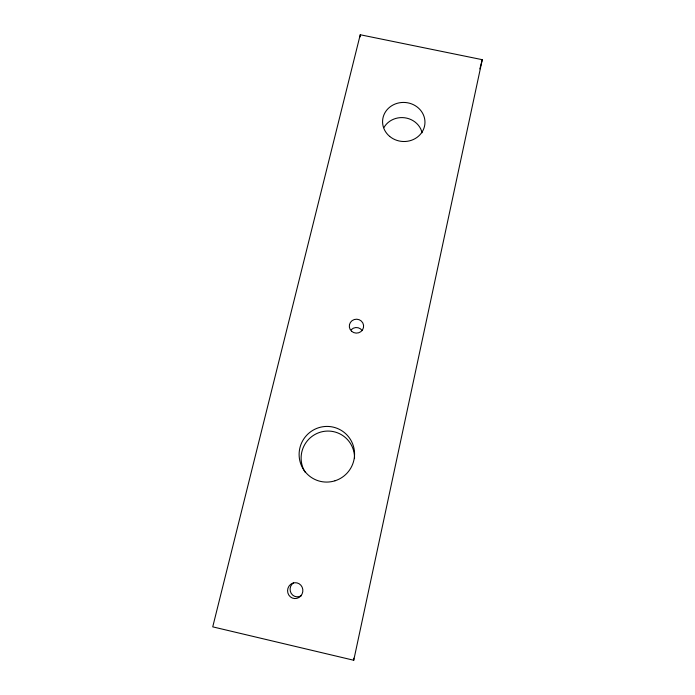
<?xml version="1.0" encoding="UTF-8"?>
<svg xmlns="http://www.w3.org/2000/svg" width="695" height="695" viewBox="0 0 695 695"><rect width="100%" height="100%" fill="white"/><g stroke="black" fill="none" stroke-linecap="round" stroke-linejoin="round"><path stroke-width="1.04" d="M360.219 36.887L360.245 34.75L482.261 59.683L353.738 660.25L212.739 626.855L360.245 34.75M479.863 68.909L482.261 59.683M353.729 658.2L353.738 660.25M301.274 595.667A7.636 7.341 -78.8 0 1 291.162 593.304A7.636 7.341 -78.8 0 1 293.594 582.784M351.296 329.673A6.907 6.724 0.7 0 1 362.191 330.638M305.07 472.105A26.879 26.653 -61.8 0 1 320.994 432.003A26.879 26.653 -61.8 0 1 354.511 458.63M383.875 127.637A20.494 18.947 4.7 0 1 404.751 117.785A20.494 18.947 4.7 0 1 422.091 132.762M300.761 596.006A7.94 7.628 -78.5 0 0 297.008 582.897A7.94 7.628 -78.5 0 0 287.886 593A7.94 7.628 -78.5 0 0 300.761 596.006M351.618 331.28A7.159 6.959 0.7 0 0 363.45 327.675A7.159 6.959 0.7 0 0 354.32 319.518A7.159 6.959 0.7 0 0 351.618 331.28M335.016 480.784A27.887 27.661 -58.7 0 0 345.693 433.715A27.887 27.661 -58.7 0 0 299.806 448.266A27.887 27.661 -58.7 0 0 335.016 480.784M389.66 136.385A21.206 19.53 4.6 0 0 424.523 126.203A21.206 19.53 4.6 0 0 397.114 103.338A21.206 19.53 4.6 0 0 389.66 136.385"/></g></svg>
